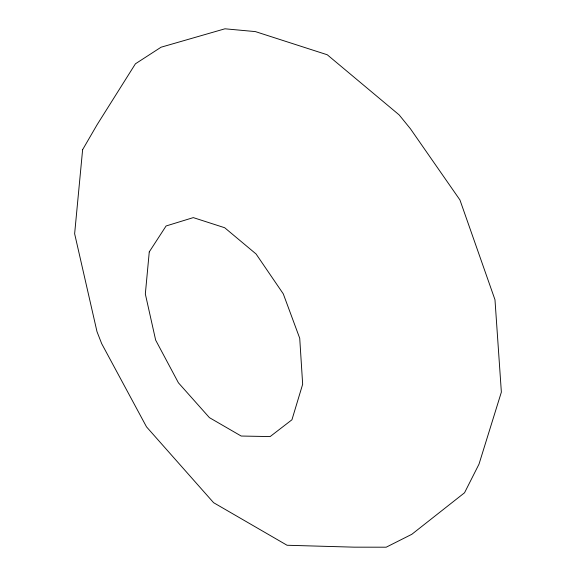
<?xml version="1.0" encoding="UTF-8"?>
<svg xmlns="http://www.w3.org/2000/svg" width="576" height="576" viewBox="0 0 576 576"><rect width="100%" height="100%" fill="white"/><g stroke="black" fill="none" stroke-linecap="round" stroke-linejoin="round"><path stroke-width="0.86" d="M82.62 149.674L74.635 233.726L96.998 331.668L101.7 343.685L146.513 426.866L213.595 502.682L287.064 545.256L354.154 547.164L386.186 547.2L411.833 534.29L464.537 492.775L479.002 464.155L501.365 392.119L494.978 299.736L459.929 199.937L410.414 128.758L399.139 114.883L327.269 54.77L255.391 31.601L224.957 28.8L161.064 47.21L135.418 63.814L97.085 124.747L82.62 149.674M149.263 251.906L145.332 293.976L155.657 340.121L178.423 382.81L209.412 417.636L241.186 436.039L270.137 436.579L291.938 419.782L302.666 384.242L299.722 338.263L283.284 293.868L256.082 253.994L224.683 227.729L193.291 217.613L166.09 225.972L149.263 251.906"/></g></svg>
